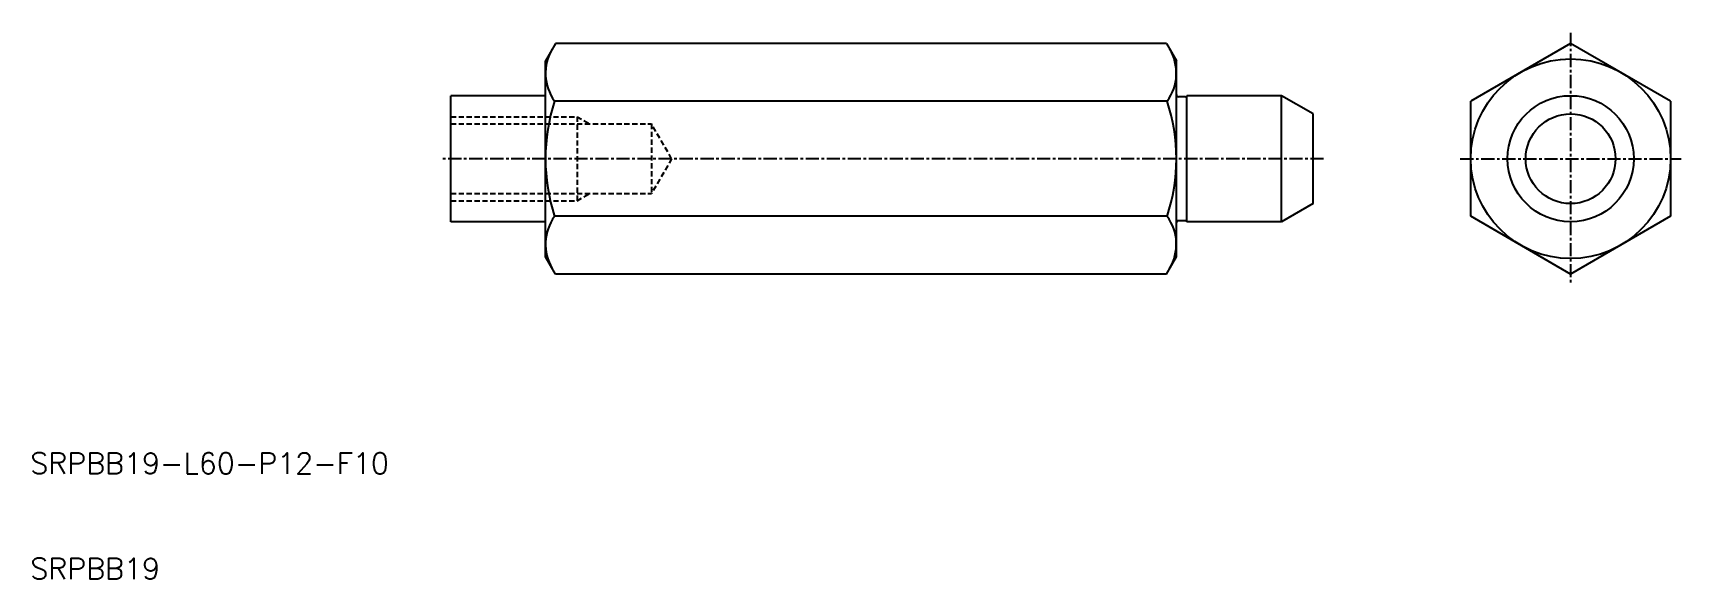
# Model space of a CAD drawing. Extents: x 10 to 167, y 10 to 62.
import ezdxf

# ---------------------------------------------------------------- set-up
doc = ezdxf.new("R2010")
doc.units = 0
doc.linetypes.add('CENTER', pattern=[2, 1.25, -0.25, 0.25, -0.25])
doc.linetypes.add('DASHED', pattern=[0.75, 0.5, -0.25])
doc.layers.get('0').update_dxf_attribs({"linetype": 'CONTINUOUS'})
doc.layers.add('CENTER', color=1, linetype='CENTER')
doc.styles.get("Standard").update_dxf_attribs({"font": 'txt.shx'})

msp = doc.modelspace()

# ---------------------------------------------------------------- linework, layer by layer
at = {"color": 7, "linetype": 'CONTINUOUS'}
for p, q in [((59.95, 60.97), (59, 59.33)), ((118.05, 60.97), (59.95, 60.97)), ((118.05, 60.97), (119, 59.33)), ((156.5, 60.97), (147, 55.48)), ((166, 55.48), (156.5, 60.97)), ((59, 40.67), (59, 59.33)), ((119, 40.67), (119, 59.33)), ((161.25, 58.23), (161.25, 58.23)), ((163.63, 56.86), (163.63, 56.86)), ((50, 44), (50, 56)), ((59, 56), (50, 56)), ((118.13, 55.48), (59.87, 55.48)), ((119.83, 55.9), (119.2, 55.9)), ((129, 56), (120, 56)), ((120, 44), (120, 56)), ((129, 44), (129, 56)), ((132, 54.27), (129, 56)), ((147, 44.52), (147, 55.48)), ((166, 55.48), (166, 44.52)), ((132, 45.73), (132, 54.27)), ((132, 45.73), (129, 44)), ((59, 44), (50, 44)), ((118.13, 44.52), (59.87, 44.52)), ((119.83, 44.1), (119.2, 44.1)), ((129, 44), (120, 44)), ((156.5, 39.03), (147, 44.52)), ((166, 44.52), (156.5, 39.03)), ((59.95, 39.03), (59, 40.67)), ((118.05, 39.03), (119, 40.67)), ((118.05, 39.03), (59.95, 39.03))]:
    msp.add_line(p, q, dxfattribs=at)
at = {"color": 3, "linetype": 'DASHED'}
for p, q in [((50, 54), (62, 54)), ((50, 53.32), (69.08, 53.32)), ((62, 54), (62, 46)), ((62, 54), (63.17, 53.32)), ((69.08, 53.32), (69.08, 46.68)), ((71, 50), (69.08, 53.32)), ((71, 50), (69.08, 46.68)), ((50, 46.68), (69.08, 46.68)), ((50, 46), (62, 46)), ((62, 46), (63.17, 46.68))]:
    msp.add_line(p, q, dxfattribs=at)
at = {"color": 7, "linetype": 'CONTINUOUS'}
for radius in [9.5, 6, 4.27]:
    msp.add_circle((156.5, 50), radius, dxfattribs=at)
for centre, radius, start, end in [((63.47, 58.14), 4.47, 149.0489, 216.3934), ((114.53, 58.14), 4.47, 323.6066, 30.9511), ((76.69, 50), 17.69, 161.9403, 198.0597), ((101.31, 50), 17.69, 341.9403, 18.0597), ((119.2, 56.1), 0.2, 180, 270), ((119.83, 56.1), 0.2, 270, 330), ((63.47, 41.86), 4.47, 143.6066, 210.9511), ((114.53, 41.86), 4.47, 329.0489, 36.3934), ((119.2, 43.9), 0.2, 90, 180), ((119.83, 43.9), 0.2, 30, 90)]:
    msp.add_arc(centre, radius, start, end, dxfattribs=at)
at = {"layer": 'CENTER', "color": 1, "linetype": 'CENTER'}
for p, q in [((156.5, 61.97), (156.5, 38.03)), ((133, 50), (49, 50)), ((146, 50), (167, 50))]:
    msp.add_line(p, q, dxfattribs=at)

# ---------------------------------------------------------------- texts
at = {"color": 7, "linetype": 'CONTINUOUS'}
for s, p in [('SRPBB19-L60-P12-F10', (10, 20)), ('SRPBB19', (10, 10))]:
    msp.add_text(s, height=2, dxfattribs=at).set_placement(p)

doc.saveas('drawing.dxf')
